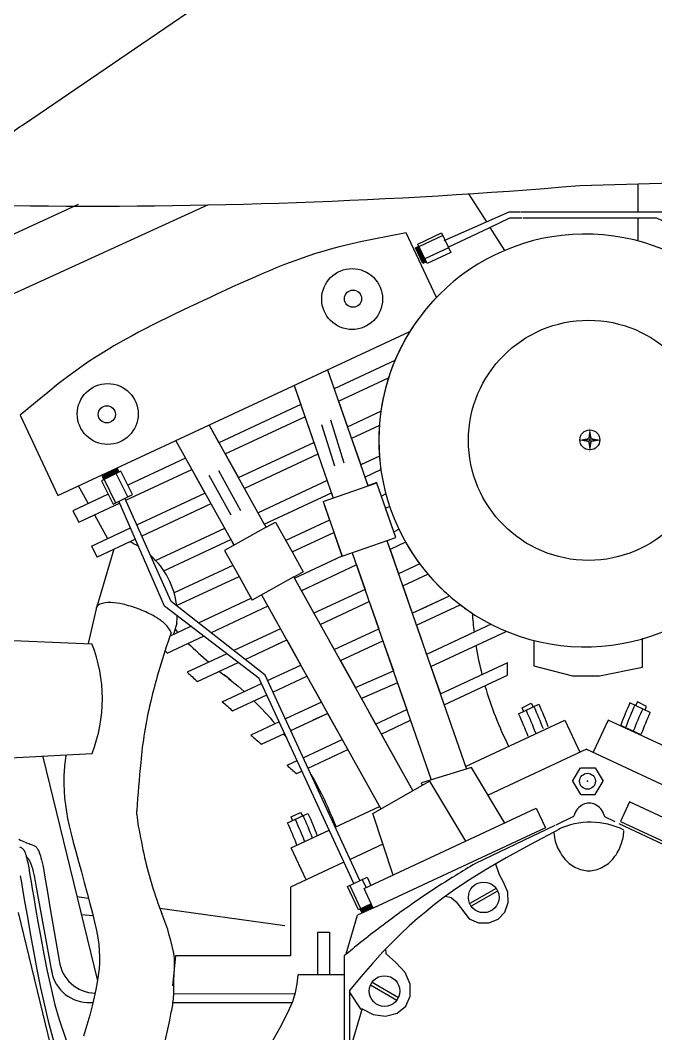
# Model space of a CAD drawing. Header units: millimetres. Extents: x -3204.52 to -3202.33, y 1775.89 to 1776.94.
# Drawn here: x -3203.6224 to -3203.3672, y 1776.1573 to 1776.5644 of the extents above; entities that cross this region are included whole.
import ezdxf

# ---------------------------------------------------------------- set-up
doc = ezdxf.new("R2010")
doc.units = ezdxf.units.MM
doc.header["$LTSCALE"] = 10
doc.layers.add('Veículos', color=2, linetype='Continuous')

msp = doc.modelspace()

# ---------------------------------------------------------------- linework, layer by layer
at = {"layer": 'Veículos'}
for p, q in [((-3203.374435096719, 1776.498671406047), (-3203.374435096719, 1776.487437735115)), ((-3203.442347192909, 1776.494671955331), (-3203.435222798872, 1776.48337559709)), ((-3204.10831382184, 1776.257870505901), (-3203.598950970883, 1776.490474834947)), ((-3203.546979028057, 1776.490219898119), (-3204.101040179965, 1776.237194220631)), ((-3203.435222798872, 1776.48337559709), (-3203.426020691944, 1776.487437735115)), ((-3203.426020691944, 1776.487437735115), (-3203.421822206485, 1776.487437735115)), ((-3203.421522320592, 1776.487437735115), (-3203.374514468681, 1776.487437735115)), ((-3203.374435096719, 1776.485062774144), (-3203.374435096719, 1776.475770680042)), ((-3203.452180697216, 1776.475889776263), (-3203.435222798872, 1776.48337559709)), ((-3203.433857017433, 1776.481210029556), (-3203.427968926563, 1776.471873939569)), ((-3203.480426392432, 1776.476499648304), (-3203.485759045433, 1776.475389329314)), ((-3203.474222601879, 1776.477700501538), (-3203.480426392432, 1776.476499648304)), ((-3203.467357693166, 1776.478946426579), (-3203.474222601879, 1776.477700501538)), ((-3203.455276382492, 1776.453037972231), (-3203.467357693166, 1776.478946426579)), ((-3203.462684064348, 1776.474504990203), (-3203.453264246398, 1776.478968274283)), ((-3203.462197727888, 1776.473478570904), (-3203.452777909938, 1776.477941854984)), ((-3203.453264246398, 1776.478968274283), (-3203.449544351021, 1776.471117387667)), ((-3203.49779210915, 1776.472446004054), (-3203.500902141975, 1776.471542248287)), ((-3203.494315710787, 1776.473378064564), (-3203.49779210915, 1776.472446004054)), ((-3203.490346753882, 1776.474353987192), (-3203.494315710787, 1776.473378064564)), ((-3203.485759045433, 1776.475389329314), (-3203.490346753882, 1776.474353987192)), ((-3203.463666603247, 1776.472971330476), (-3203.462270760283, 1776.473632706706)), ((-3203.460704431989, 1776.466719630272), (-3203.463666603247, 1776.472971330476)), ((-3203.460707790065, 1776.466712927773), (-3203.463378459316, 1776.473113869929)), ((-3203.46041198408, 1776.466853086124), (-3203.46308265333, 1776.47325402828)), ((-3203.460042226597, 1776.467028284062), (-3203.462712895847, 1776.473429226218)), ((-3203.458964168971, 1776.466654103588), (-3203.462684064348, 1776.474504990203)), ((-3203.45974642061, 1776.467168442413), (-3203.462417089861, 1776.473569384569)), ((-3203.450439843161, 1776.473007335244), (-3203.45985966111, 1776.468544051164)), ((-3203.509168098351, 1776.468853203766), (-3203.511770886652, 1776.467926017411)), ((-3203.506511898163, 1776.469758417486), (-3203.509168098351, 1776.468853203766)), ((-3203.503772002266, 1776.470651239886), (-3203.506511898163, 1776.469758417486)), ((-3203.500902141975, 1776.471542248287), (-3203.503772002266, 1776.470651239886)), ((-3203.449544351021, 1776.471117387667), (-3203.458964168971, 1776.466654103588)), ((-3203.519561618438, 1776.464916809414), (-3203.522253597399, 1776.463805919395)), ((-3203.516937362875, 1776.465967401548), (-3203.519561618438, 1776.464916809414)), ((-3203.514350546886, 1776.466967277109), (-3203.516937362875, 1776.465967401548)), ((-3203.511770886652, 1776.467926017411), (-3203.514350546886, 1776.466967277109)), ((-3203.459308589024, 1776.467381006502), (-3203.460704431989, 1776.466719630272)), ((-3203.530953054919, 1776.46004980392), (-3203.534015328044, 1776.458683027405)), ((-3203.527951153549, 1776.461369189828), (-3203.530953054919, 1776.46004980392)), ((-3203.525043583577, 1776.462625150178), (-3203.527951153549, 1776.461369189828)), ((-3203.522253597399, 1776.463805919395), (-3203.525043583577, 1776.462625150178)), ((-3203.540185150994, 1776.455871442366), (-3203.543224781536, 1776.454458703746)), ((-3203.537104013283, 1776.457284895237), (-3203.540185150994, 1776.455871442366)), ((-3203.534015328044, 1776.458683027405), (-3203.537104013283, 1776.457284895237)), ((-3203.548769597864, 1776.451830404989), (-3203.551362965743, 1776.450630060078)), ((-3203.546188945266, 1776.453062714329), (-3203.548767703323, 1776.451831295739)), ((-3203.543224781536, 1776.454458703746), (-3203.546188945266, 1776.453062714329)), ((-3203.557355933539, 1776.447798305172), (-3203.560409966293, 1776.446327202679)), ((-3203.554328929289, 1776.449237898695), (-3203.557355933539, 1776.447798305172)), ((-3203.551362965743, 1776.450630060078), (-3203.554328929289, 1776.449237898695)), ((-3203.563457015356, 1776.444840514387), (-3203.566463068529, 1776.443354163467)), ((-3203.560409966293, 1776.446327202679), (-3203.563457015356, 1776.444840514387)), ((-3203.572216138415, 1776.440446166428), (-3203.574905248993, 1776.439050844561)), ((-3203.569394113614, 1776.441884073091), (-3203.572216138415, 1776.440446166428)), ((-3203.566463068529, 1776.443354163467), (-3203.569394113614, 1776.441884073091)), ((-3203.607319244961, 1776.373451566944), (-3203.465881779493, 1776.439404940242)), ((-3203.579961162151, 1776.43633568402), (-3203.582381359452, 1776.434981426617)), ((-3203.577478024451, 1776.437686420214), (-3203.579961162151, 1776.43633568402)), ((-3203.574905248993, 1776.439050844561), (-3203.577478024451, 1776.437686420214)), ((-3203.587139722311, 1776.432193510715), (-3203.589531282591, 1776.430725433487)), ((-3203.584765313718, 1776.433606438637), (-3203.587139722311, 1776.432193510715)), ((-3203.582381359452, 1776.434981426617), (-3203.584765313718, 1776.433606438637)), ((-3203.594483611833, 1776.427543319112), (-3203.597163560542, 1776.425724815999)), ((-3203.591966691921, 1776.429184997588), (-3203.594483611833, 1776.427543319112)), ((-3203.589531282591, 1776.430725433487), (-3203.591966691921, 1776.429184997588)), ((-3203.471944459656, 1776.427674509673), (-3203.496310470156, 1776.416312452379)), ((-3203.600099020436, 1776.423642231646), (-3203.603382473901, 1776.421208309455)), ((-3203.597163560542, 1776.425724815999), (-3203.600099020436, 1776.423642231646)), ((-3203.603382473901, 1776.421208309455), (-3203.607106403322, 1776.418335792824)), ((-3203.607106403322, 1776.418335792824), (-3203.611363291087, 1776.414937425152)), ((-3203.611363291087, 1776.414937425152), (-3203.616245619583, 1776.410925949839)), ((-3203.616245619583, 1776.410925949839), (-3203.622385108793, 1776.405760416196)), ((-3203.491025750458, 1776.401130097314), (-3203.477555120945, 1776.407411555017)), ((-3203.622385108793, 1776.405760416196), (-3203.607319244961, 1776.373451566944)), ((-3203.540103714833, 1776.39022662758), (-3203.508072388113, 1776.40516308053)), ((-3203.492358816395, 1776.386529818913), (-3203.497626847447, 1776.403771576506)), ((-3203.546545058214, 1776.401791035642), (-3203.542608391823, 1776.394723376948)), ((-3203.501458142759, 1776.402047400747), (-3203.496190111706, 1776.385380368407)), ((-3203.502845872041, 1776.390147937381), (-3203.532387084169, 1776.376372643934)), ((-3203.478159124449, 1776.389277436988), (-3203.485679397099, 1776.385770676259)), ((-3203.581953882585, 1776.383261287268), (-3203.589744854557, 1776.379417487324)), ((-3203.583358643841, 1776.384290585541), (-3203.589562633715, 1776.381229748457)), ((-3203.583357113918, 1776.384297924445), (-3203.589425291239, 1776.380939091503)), ((-3203.583212287086, 1776.384004375925), (-3203.589280464407, 1776.380645542983)), ((-3203.583031253547, 1776.383637440274), (-3203.589099430867, 1776.380278607332)), ((-3203.582886426715, 1776.383343891754), (-3203.588954604036, 1776.379985058813)), ((-3203.582675238084, 1776.382905395059), (-3203.583358643841, 1776.384290585541)), ((-3203.57734193269, 1776.373913357383), (-3203.581953882585, 1776.383261287268)), ((-3203.542836174715, 1776.38351700225), (-3203.533932985163, 1776.367532740746)), ((-3203.589744854557, 1776.379417487324), (-3203.585132904661, 1776.370069557439)), ((-3203.589562633715, 1776.381229748457), (-3203.588879227958, 1776.379844557975)), ((-3203.588726268456, 1776.379920022979), (-3203.58411431856, 1776.370572093094)), ((-3203.579217456986, 1776.37298803764), (-3203.583829406882, 1776.382335967525)), ((-3203.54668367438, 1776.381702362181), (-3203.537794893907, 1776.365743969887)), ((-3203.482793238206, 1776.377479093808), (-3203.479279756722, 1776.378719212893)), ((-3203.471609738349, 1776.356647639789), (-3203.479309868515, 1776.378805863879)), ((-3203.524407587012, 1776.362046725286), (-3203.497441315058, 1776.37462130441)), ((-3203.500796710839, 1776.371051711222), (-3203.479570436953, 1776.378447069493)), ((-3203.585132904661, 1776.370069557439), (-3203.57734193269, 1776.373913357383)), ((-3203.564493770921, 1776.329047281856), (-3203.582798261445, 1776.371221390804)), ((-3203.561850387974, 1776.330950542975), (-3203.580364287222, 1776.372422230701)), ((-3203.545811001197, 1776.370112968622), (-3203.573557403887, 1776.357174608561)), ((-3203.472414092412, 1776.358962283462), (-3203.475692039405, 1776.368395044007)), ((-3203.54033618103, 1776.360283799342), (-3203.567973676618, 1776.347396223497)), ((-3203.523684235486, 1776.360748062612), (-3203.54038420714, 1776.351446224481)), ((-3203.496495312491, 1776.358694318452), (-3203.493214481915, 1776.349268892399)), ((-3203.493168390995, 1776.349136478809), (-3203.471609738349, 1776.356647639789)), ((-3203.475116842138, 1776.355425744267), (-3203.443175947259, 1776.263663449405)), ((-3203.584783374683, 1776.351939852409), (-3203.591828563439, 1776.328453586595)), ((-3203.54038420714, 1776.351446224481), (-3203.534539960074, 1776.340953807932)), ((-3203.536590754021, 1776.353559480555), (-3203.536590620896, 1776.353559241551)), ((-3203.513224633428, 1776.350893307983), (-3203.508733656309, 1776.342830472496)), ((-3203.489037497181, 1776.350478160744), (-3203.457317188792, 1776.259349583961)), ((-3203.493214481915, 1776.349268892399), (-3203.493163816897, 1776.34928652803)), ((-3203.461964679082, 1776.346056688793), (-3203.47047438996, 1776.342088545442)), ((-3203.537044637064, 1776.345450557301), (-3203.560634997532, 1776.334450191556)), ((-3203.508733656309, 1776.342830472496), (-3203.512527242554, 1776.340717455425)), ((-3203.487343249816, 1776.345610794727), (-3203.509498412564, 1776.33527967267)), ((-3203.512527242554, 1776.340717455425), (-3203.464756087415, 1776.254951940537)), ((-3203.524075554558, 1776.301416911877), (-3203.561850387974, 1776.330950542975)), ((-3203.501958325839, 1776.321742645602), (-3203.482236307917, 1776.330939173593)), ((-3203.464966424724, 1776.326264833177), (-3203.450079559299, 1776.33320669253)), ((-3203.463289715674, 1776.321447852601), (-3203.445714424738, 1776.329643345359)), ((-3203.460837117801, 1776.328190360618), (-3203.450079559299, 1776.33320669253)), ((-3203.526479042631, 1776.300059629912), (-3203.564493770921, 1776.329047281856)), ((-3203.522922329591, 1776.329019997358), (-3203.545760062891, 1776.318370587426)), ((-3203.559522997058, 1776.322238897254), (-3203.560881798593, 1776.317709114571)), ((-3203.433220260066, 1776.321784574798), (-3203.459191442459, 1776.309674013557)), ((-3203.496330829726, 1776.311639370931), (-3203.47842477408, 1776.319989101806)), ((-3203.45749501106, 1776.304800373079), (-3203.427289843902, 1776.318885273841)), ((-3203.427289843902, 1776.318885273841), (-3203.427305122895, 1776.319050265908)), ((-3203.673238220752, 1776.317426152508), (-3203.593614784121, 1776.313938159594)), ((-3203.532097323847, 1776.307688600022), (-3203.515382242867, 1776.315482970289)), ((-3203.493855271575, 1776.307194899809), (-3203.476748065031, 1776.31517212123)), ((-3203.416158200673, 1776.315069012014), (-3203.416158200673, 1776.305168615681)), ((-3203.372506056399, 1776.304586239426), (-3203.372506056399, 1776.316233764524)), ((-3203.551180395024, 1776.29879001779), (-3203.534819246001, 1776.306419346877)), ((-3203.523044236524, 1776.299182704766), (-3203.509754746754, 1776.305379695619)), ((-3203.453683477223, 1776.293850301292), (-3203.426643083081, 1776.30645944416)), ((-3203.426750437793, 1776.301349792492), (-3203.426750437793, 1776.306409383836)), ((-3203.486006229663, 1776.21894501325), (-3203.524075554558, 1776.301416911877)), ((-3203.416158200673, 1776.305168615681), (-3203.400637438265, 1776.301091981897)), ((-3203.389724402196, 1776.301091981897), (-3203.372506056399, 1776.304586239426)), ((-3203.541264700852, 1776.290686362714), (-3203.525537563884, 1776.298020047124)), ((-3203.48846620082, 1776.217710094033), (-3203.526479042631, 1776.300059629912)), ((-3203.470883819485, 1776.298324859094), (-3203.485354996586, 1776.291934007354)), ((-3203.400637438265, 1776.301091981897), (-3203.389724402196, 1776.301091981897)), ((-3203.420825176938, 1776.288242604231), (-3203.417199771025, 1776.290048244973)), ((-3203.417199771025, 1776.290048244973), (-3203.416365096259, 1776.288618407443)), ((-3203.498927025354, 1776.285940243124), (-3203.504855451203, 1776.283322094621)), ((-3203.479672249238, 1776.281731537875), (-3203.467141826579, 1776.287574569921)), ((-3203.420317972877, 1776.286845627542), (-3203.420825176938, 1776.288242604231)), ((-3203.443547567198, 1776.264731068161), (-3203.403719436542, 1776.283303230496)), ((-3203.403719436542, 1776.283303230496), (-3203.39768598946, 1776.270364461474)), ((-3203.386307978442, 1776.283303215937), (-3203.392341425524, 1776.270364446915)), ((-3203.34868551897, 1776.265759574967), (-3203.386307978442, 1776.283303215937)), ((-3203.373100554196, 1776.277396012266), (-3203.381248966469, 1776.281189420822)), ((-3203.508733336672, 1776.26818013025), (-3203.493096166266, 1776.275471862562)), ((-3203.673238220752, 1776.265546686855), (-3203.593529596223, 1776.269957973624)), ((-3203.613306530229, 1776.268595207705), (-3203.591375871149, 1776.178646658642)), ((-3203.604113546798, 1776.269188620699), (-3203.604603749771, 1776.264843284647)), ((-3203.395013714322, 1776.271610563835), (-3203.434534076841, 1776.25318191614)), ((-3203.395013700662, 1776.271610549277), (-3203.358887976264, 1776.254764847334)), ((-3203.604603749771, 1776.264843284647), (-3203.604835105798, 1776.260908553815)), ((-3203.515241098814, 1776.265145510926), (-3203.511226664032, 1776.267017472608)), ((-3203.604835105798, 1776.260908553815), (-3203.604850391359, 1776.257673289238)), ((-3203.441130826036, 1776.264287325163), (-3203.461324492751, 1776.258127133299)), ((-3203.427858833244, 1776.241944364388), (-3203.441130826036, 1776.264287325163)), ((-3203.400646046028, 1776.258749163175), (-3203.397464362898, 1776.264078872604)), ((-3203.397312854177, 1776.264078872604), (-3203.391505019891, 1776.264078872604)), ((-3203.391505019891, 1776.264078872604), (-3203.388323336761, 1776.258749163175)), ((-3203.604850391359, 1776.257673289238), (-3203.604756087222, 1776.254729002622)), ((-3203.480799586942, 1776.245789478163), (-3203.458110701939, 1776.258747128382)), ((-3203.461349967178, 1776.258098966845), (-3203.460982066558, 1776.257148691015)), ((-3203.458110701939, 1776.258747128382), (-3203.443528963716, 1776.234637262545)), ((-3203.400646046028, 1776.258749163175), (-3203.397464362898, 1776.253419453746)), ((-3203.391505019891, 1776.253419453746), (-3203.388323336761, 1776.258749163175)), ((-3203.604756087222, 1776.254729002622), (-3203.604568515258, 1776.251935800716)), ((-3203.397312854177, 1776.253419453746), (-3203.391505019891, 1776.253419453746)), ((-3203.604568515258, 1776.251935800716), (-3203.604281457611, 1776.249220939031)), ((-3203.604281457611, 1776.249220939031), (-3203.603888696427, 1776.246511673076)), ((-3203.495877299431, 1776.240329313272), (-3203.478131116314, 1776.248604494362)), ((-3203.377693423954, 1776.250432757452), (-3203.381336194157, 1776.242620811544)), ((-3203.308522248368, 1776.218177708553), (-3203.377693423954, 1776.250432757452)), ((-3203.603888696427, 1776.246511673076), (-3203.603384013849, 1776.243735258361)), ((-3203.484318788093, 1776.215616655063), (-3203.415147612508, 1776.247871703962)), ((-3203.472605572218, 1776.221078617328), (-3203.480799586942, 1776.245789478163)), ((-3203.415147612508, 1776.247871703962), (-3203.411504842305, 1776.240059758054)), ((-3203.603384013849, 1776.243735258361), (-3203.602761192023, 1776.240818950395)), ((-3203.602761192023, 1776.240818950395), (-3203.602014013094, 1776.237690004688)), ((-3203.303940027053, 1776.204812331174), (-3203.381841303832, 1776.241688718061)), ((-3203.381336194157, 1776.242620811544), (-3203.31216501857, 1776.210365762645)), ((-3203.602014013094, 1776.237690004688), (-3203.601136259206, 1776.234275676749)), ((-3203.513598570864, 1776.23206574869), (-3203.49837062679, 1776.23916665563)), ((-3203.411504842305, 1776.240059758054), (-3203.480676017891, 1776.207804709155)), ((-3203.405851506879, 1776.239472179998), (-3203.417474771453, 1776.233309006014)), ((-3203.622976538988, 1776.23542786158), (-3203.622301604101, 1776.235123607919)), ((-3203.622701193373, 1776.232456430317), (-3203.62234089607, 1776.232288876649)), ((-3203.62234089607, 1776.232288876649), (-3203.622014817814, 1776.232111631357)), ((-3203.622301604101, 1776.235123607919), (-3203.621656613352, 1776.234832240295)), ((-3203.622014817814, 1776.232111631357), (-3203.621720610479, 1776.231918080039)), ((-3203.621656613352, 1776.234832240295), (-3203.621041119813, 1776.234558054055)), ((-3203.621041119813, 1776.234558054055), (-3203.620454676555, 1776.234305344544)), ((-3203.620454676555, 1776.234305344544), (-3203.619897134603, 1776.234077154298)), ((-3203.619897134603, 1776.234077154298), (-3203.619369536788, 1776.233871514617)), ((-3203.619369536788, 1776.233871514617), (-3203.618873223893, 1776.233685203993)), ((-3203.618873223893, 1776.233685203993), (-3203.618409536699, 1776.233515000916)), ((-3203.618409536699, 1776.233515000916), (-3203.617979815988, 1776.233357683876)), ((-3203.617979815988, 1776.233357683876), (-3203.617585402544, 1776.233210031364)), ((-3203.617585402544, 1776.233210031364), (-3203.617227637147, 1776.233068821871)), ((-3203.617227637147, 1776.233068821871), (-3203.616907860581, 1776.232930833887)), ((-3203.616907860581, 1776.232930833887), (-3203.616626072845, 1776.232791951039)), ((-3203.616626072845, 1776.232791951039), (-3203.616376910811, 1776.2326444775)), ((-3203.616376910811, 1776.2326444775), (-3203.616153670566, 1776.232479822577)), ((-3203.616153670566, 1776.232479822577), (-3203.615949648201, 1776.23228939558)), ((-3203.615949648201, 1776.23228939558), (-3203.615758139803, 1776.232064605817)), ((-3203.615758139803, 1776.232064605817), (-3203.615572441462, 1776.231796862595)), ((-3203.601136259206, 1776.234275676749), (-3203.600129225747, 1776.230530889865)), ((-3203.507565123782, 1776.219126979668), (-3203.513598570864, 1776.23206574869)), ((-3203.476726810466, 1776.233507121332), (-3203.489893936547, 1776.227367189605)), ((-3203.417474771453, 1776.233309006014), (-3203.427205792064, 1776.227932244523)), ((-3203.621720610479, 1776.231918080039), (-3203.621454383465, 1776.231700499992)), ((-3203.621454383465, 1776.231700499992), (-3203.621212246174, 1776.231451168514)), ((-3203.621212246174, 1776.231451168514), (-3203.620990308006, 1776.231162362904)), ((-3203.620990308006, 1776.231162362904), (-3203.620784678365, 1776.230826360461)), ((-3203.620784678365, 1776.230826360461), (-3203.620591466649, 1776.230435438482)), ((-3203.620591466649, 1776.230435438482), (-3203.620406782261, 1776.229981874267)), ((-3203.620406782261, 1776.229981874267), (-3203.620227424153, 1776.229460861447)), ((-3203.620227424153, 1776.229460861447), (-3203.620052949477, 1776.228879258994)), ((-3203.620052949477, 1776.228879258994), (-3203.619883604937, 1776.22824684221)), ((-3203.619883604937, 1776.22824684221), (-3203.619719637237, 1776.227573386401)), ((-3203.615572441462, 1776.231796862595), (-3203.615385849265, 1776.231477575224)), ((-3203.615385849265, 1776.231477575224), (-3203.615191659303, 1776.231098153011)), ((-3203.615191659303, 1776.231098153011), (-3203.614984694666, 1776.230650363211)), ((-3203.614984694666, 1776.230650363211), (-3203.614765886452, 1776.23012740486)), ((-3203.614765886452, 1776.23012740486), (-3203.614537692762, 1776.229522834938)), ((-3203.614537692762, 1776.229522834938), (-3203.614302571697, 1776.228830210427)), ((-3203.614302571697, 1776.228830210427), (-3203.614062981358, 1776.228043088309)), ((-3203.614062981358, 1776.228043088309), (-3203.613821379846, 1776.227155025564)), ((-3203.600129225747, 1776.230530889865), (-3203.599024261068, 1776.226521238427)), ((-3203.427205792064, 1776.227932244523), (-3203.435289532205, 1776.223238004555)), ((-3203.619719637237, 1776.227573386401), (-3203.61956129308, 1776.226868666871)), ((-3203.61956129308, 1776.226868666871), (-3203.619408819169, 1776.226142458924)), ((-3203.619408819169, 1776.226142458924), (-3203.619262462208, 1776.225404537865)), ((-3203.619262462208, 1776.225404537865), (-3203.6191224689, 1776.224664678998)), ((-3203.6191224689, 1776.224664678998), (-3203.618985078919, 1776.223908850342)), ((-3203.618985078919, 1776.223908850342), (-3203.618830503811, 1776.223027790771)), ((-3203.613821379846, 1776.227155025564), (-3203.613580225261, 1776.226159579174)), ((-3203.613580225261, 1776.226159579174), (-3203.613341975704, 1776.225050306121)), ((-3203.613341975704, 1776.225050306121), (-3203.613093471996, 1776.223740242559)), ((-3203.599024261068, 1776.226521238427), (-3203.597860226766, 1776.2223399846)), ((-3203.492387263906, 1776.226204531963), (-3203.513906695935, 1776.216169856008)), ((-3203.430004193861, 1776.22119811046), (-3203.431386468107, 1776.225510125064)), ((-3203.431386468107, 1776.225510125064), (-3203.431248240682, 1776.225510125064)), ((-3203.622387890381, 1776.22080374729), (-3203.621915146947, 1776.21804805694)), ((-3203.618830503811, 1776.223027790771), (-3203.618634948094, 1776.221888431876)), ((-3203.618634948094, 1776.221888431876), (-3203.618374616285, 1776.220357705245)), ((-3203.618374616285, 1776.220357705245), (-3203.618025712901, 1776.218302542469)), ((-3203.613093471996, 1776.223740242559), (-3203.612759085837, 1776.221820341341)), ((-3203.612759085837, 1776.221820341341), (-3203.612247571645, 1776.218801034493)), ((-3203.597860226766, 1776.2223399846), (-3203.596675984434, 1776.218080390554)), ((-3203.491017522777, 1776.21653989284), (-3203.483141782734, 1776.220206875392)), ((-3203.483141782734, 1776.220206875392), (-3203.481595763706, 1776.216886422188)), ((-3203.435289532205, 1776.223238004555), (-3203.441970955367, 1776.219122395143)), ((-3203.428345464767, 1776.21821286958), (-3203.430004193861, 1776.22119811046)), ((-3203.621915146947, 1776.21804805694), (-3203.621295154085, 1776.214425747128)), ((-3203.618025712901, 1776.218302542469), (-3203.617564442458, 1776.215589875135)), ((-3203.612247571645, 1776.218801034493), (-3203.611467683841, 1776.214192754042)), ((-3203.596675984434, 1776.218080390554), (-3203.595510395668, 1776.213835718454)), ((-3203.513906695935, 1776.216169856008), (-3203.513906695935, 1776.188570304271)), ((-3203.486617725689, 1776.207090254722), (-3203.491017522777, 1776.21653989284)), ((-3203.485588057071, 1776.207569673397), (-3203.489987854159, 1776.217019311515)), ((-3203.485037713288, 1776.219324120981), (-3203.483491184505, 1776.216002572954)), ((-3203.441970955367, 1776.219122395143), (-3203.447495025039, 1776.21548152532)), ((-3203.431295306849, 1776.215711630987), (-3203.441891224975, 1776.209594074804)), ((-3203.426586221651, 1776.214264009641), (-3203.428345464767, 1776.21821286958)), ((-3203.621295154085, 1776.214425747128), (-3203.620500986123, 1776.209800964602)), ((-3203.617564442458, 1776.215589875135), (-3203.616967009474, 1776.212086634835)), ((-3203.616967009474, 1776.212086634835), (-3203.616209618466, 1776.207659753156)), ((-3203.611467683841, 1776.214192754042), (-3203.610328176843, 1776.207505932013)), ((-3203.599608656155, 1776.212413407895), (-3203.594955829994, 1776.211765500163)), ((-3203.595510395668, 1776.213835718454), (-3203.594402322062, 1776.209699230468)), ((-3203.480676017891, 1776.207804709155), (-3203.484318788093, 1776.215616655063)), ((-3203.452106704714, 1776.212211504117), (-3203.456050957881, 1776.209208440566)), ((-3203.447495025039, 1776.21548152532), (-3203.452106704714, 1776.212211504117)), ((-3203.451635892689, 1776.212545344586), (-3203.449413441609, 1776.211993505232)), ((-3203.449413441609, 1776.211993505232), (-3203.44728262193, 1776.210252227233)), ((-3203.430680745643, 1776.214647276474), (-3203.441276747532, 1776.208529671931)), ((-3203.426400309071, 1776.210099755786), (-3203.426586221651, 1776.214264009641)), ((-3203.620500986123, 1776.209800964602), (-3203.619515544066, 1776.204109161361)), ((-3203.616209618466, 1776.207659753156), (-3203.61527526447, 1776.202244394903)), ((-3203.594402322062, 1776.209699230468), (-3203.59339062521, 1776.205764188763)), ((-3203.566335772041, 1776.2077801467), (-3203.51616144543, 1776.200793353498)), ((-3203.478435598176, 1776.208819549975), (-3203.486996741663, 1776.205026003031)), ((-3203.481478903132, 1776.209482915291), (-3203.486617725689, 1776.207090254722)), ((-3203.481317532269, 1776.209136854358), (-3203.485680344766, 1776.207350927475)), ((-3203.481179192439, 1776.208840183633), (-3203.485542180067, 1776.20705418506)), ((-3203.48100626765, 1776.208469345228), (-3203.485369474192, 1776.206683257042)), ((-3203.480867927819, 1776.208172674504), (-3203.485231309493, 1776.206386514627)), ((-3203.480826125907, 1776.208083030014), (-3203.485090712187, 1776.206097418072)), ((-3203.456050957881, 1776.209208440566), (-3203.459572748034, 1776.206368443701)), ((-3203.44728262193, 1776.210252227233), (-3203.442148381139, 1776.203550772211)), ((-3203.427805491608, 1776.20621919441), (-3203.426400309071, 1776.210099755786)), ((-3203.623261450646, 1776.206043917937), (-3203.605313012047, 1776.132428437255)), ((-3203.619515544066, 1776.204109161361), (-3203.618361035636, 1776.197571010394)), ((-3203.610328176843, 1776.207505932013), (-3203.608737805072, 1776.198251000433)), ((-3203.597869481959, 1776.205280188827), (-3203.593169959148, 1776.20484766162)), ((-3203.59339062521, 1776.205764188763), (-3203.592514166709, 1776.202123855507)), ((-3203.491453642011, 1776.189425610581), (-3203.486996741663, 1776.205026003031)), ((-3203.485090891559, 1776.205772541602), (-3203.485860574336, 1776.207442788044)), ((-3203.462895522703, 1776.203581513992), (-3203.466156665593, 1776.200713217673)), ((-3203.459572748034, 1776.206368443701), (-3203.462895522703, 1776.203581513992)), ((-3203.442148381139, 1776.203550772211), (-3203.438324778079, 1776.201890762182)), ((-3203.430533875989, 1776.203338917535), (-3203.427805491608, 1776.20621919441)), ((-3203.61527526447, 1776.202244394903), (-3203.614174104603, 1776.196048657735)), ((-3203.592514166709, 1776.202123855507), (-3203.591804035834, 1776.198844135963)), ((-3203.466156665593, 1776.200713217673), (-3203.46947204445, 1776.197623012414)), ((-3203.438324778079, 1776.201890762182), (-3203.434198273007, 1776.201818302296)), ((-3203.434198273007, 1776.201818302296), (-3203.430533875989, 1776.203338917535)), ((-3203.618361035636, 1776.197571010394), (-3203.617069495232, 1776.190478489938)), ((-3203.614174104603, 1776.196048657735), (-3203.612923086499, 1776.189348872524)), ((-3203.608737805072, 1776.198251000433), (-3203.606605322946, 1776.185938391328)), ((-3203.591804035834, 1776.198844135963), (-3203.591260232584, 1776.195881507787)), ((-3203.591260232584, 1776.195881507787), (-3203.590874984641, 1776.193165091732)), ((-3203.502949034094, 1776.18094088066), (-3203.502949034094, 1776.198111297863)), ((-3203.502949034094, 1776.198111297863), (-3203.498249519942, 1776.198111297863)), ((-3203.498249519942, 1776.198111297863), (-3203.498249519942, 1776.18094088066)), ((-3203.46947204445, 1776.197623012414), (-3203.472957527017, 1776.194170355888)), ((-3203.590874984641, 1776.193165091732), (-3203.590640519686, 1776.190624008552)), ((-3203.472957527017, 1776.194170355888), (-3203.476728981041, 1776.190214705768)), ((-3203.475385954488, 1776.189412248499), (-3203.475605765016, 1776.191522124761)), ((-3203.617069495232, 1776.190478489938), (-3203.61567295725, 1776.183123578232)), ((-3203.612923086499, 1776.189348872524), (-3203.611539157796, 1776.182421370144)), ((-3203.590640519686, 1776.190624008552), (-3203.5905490654, 1776.188187378999)), ((-3203.5905490654, 1776.188187378999), (-3203.590592849463, 1776.185784323826)), ((-3203.560040768702, 1776.188570304271), (-3203.561241827745, 1776.176587844428)), ((-3203.513906695935, 1776.188570304271), (-3203.560040768702, 1776.188570304271)), ((-3203.476728981041, 1776.190214705768), (-3203.480902274267, 1776.185615519724)), ((-3203.47151127552, 1776.185921141382), (-3203.475385954488, 1776.189412248499)), ((-3203.61567295725, 1776.183123578232), (-3203.614203456093, 1776.175798253513)), ((-3203.606605322946, 1776.185938391328), (-3203.606490231528, 1776.185278434704)), ((-3203.590764099557, 1776.183343963786), (-3203.591055043364, 1776.180795419633)), ((-3203.590592849463, 1776.185784323826), (-3203.590764099557, 1776.183343963786)), ((-3203.480902274267, 1776.185615519724), (-3203.48559327444, 1776.180232255429)), ((-3203.467801211514, 1776.181927299455), (-3203.47151127552, 1776.185921141382)), ((-3203.611539157796, 1776.182421370144), (-3203.610039266128, 1776.175542481467)), ((-3203.591055043364, 1776.180795419633), (-3203.591461276568, 1776.178074651344)), ((-3203.492288046848, 1776.18094088066), (-3203.510757468512, 1776.18094088066)), ((-3203.48559327444, 1776.180232255429), (-3203.490223022614, 1776.174747513603)), ((-3203.465847813986, 1776.17731298954), (-3203.467801211514, 1776.181927299455)), ((-3203.614203456093, 1776.175798253513), (-3203.612693026157, 1776.16879449402)), ((-3203.610039266128, 1776.175542481467), (-3203.608440359132, 1776.168988537367)), ((-3203.591991866876, 1776.1751449758), (-3203.592659249996, 1776.171976549109)), ((-3203.591461276568, 1776.178074651344), (-3203.591991866876, 1776.1751449758)), ((-3203.481707780864, 1776.177003286358), (-3203.471111778975, 1776.170885681815)), ((-3203.481093219658, 1776.17806764087), (-3203.470497301532, 1776.171950084688)), ((-3203.465790318896, 1776.17242246095), (-3203.465847813986, 1776.17731298954)), ((-3203.592659249996, 1776.171976549109), (-3203.593475861642, 1776.168539527377)), ((-3203.560746422402, 1776.173543609819), (-3203.512000435598, 1776.173341711541)), ((-3203.490223022614, 1776.174747513603), (-3203.490223022614, 1776.060226275012)), ((-3203.485452289594, 1776.167058550716), (-3203.490155405408, 1776.174113224437)), ((-3203.467612214746, 1776.168402502851), (-3203.465790318896, 1776.17242246095)), ((-3203.612693026157, 1776.16879449402), (-3203.611173701843, 1776.162404277991)), ((-3203.608440359132, 1776.168988537367), (-3203.606759384443, 1776.163035868716)), ((-3203.59557636358, 1776.169934867722), (-3203.593144338811, 1776.169934867722)), ((-3203.593475861642, 1776.168539527377), (-3203.594454137521, 1776.16480406671)), ((-3203.490223022614, 1776.149983650611), (-3203.484959936256, 1776.167672601964)), ((-3203.485065509761, 1776.167317775068), (-3203.480732092492, 1776.165112419132)), ((-3203.471029589513, 1776.165609490624), (-3203.467612214746, 1776.168402502851)), ((-3203.606759384443, 1776.163035868716), (-3203.600614797338, 1776.145176492745)), ((-3203.594454137521, 1776.16480406671), (-3203.595606513345, 1776.160740323214)), ((-3203.480732092492, 1776.165112419132), (-3203.475770915764, 1776.16440932357)), ((-3203.475770915764, 1776.16440932357), (-3203.471029589513, 1776.165609490624)), ((-3203.611173701843, 1776.162404277991), (-3203.603918396669, 1776.135807867853)), ((-3203.595606513345, 1776.160740323214), (-3203.596945424824, 1776.156318452997))]:
    msp.add_line(p, q, dxfattribs=at)
for points in [[(-3203.625348668908, 1776.489950688984, 0.02432983904828542), (-3203.397683767256, 1776.498003009142), (-3203.210832448097, 1776.503374965498, 0.9104038610935062), (-3203.376496026646, 1776.678050290494), (-3203.514312424235, 1776.595363753313), (-3203.620636274045, 1776.522610153235, 0.5234497754865166)], [(-3203.312824587465, 1776.389723351011, 61.02804210590618), (-3203.313387070823, 1776.384320941877, 0.01638590991112929)]]:
    msp.add_lwpolyline(points, format="xyb", close=True, dxfattribs=at)
for points in [[(-3203.450573512008, 1776.47328944505), (-3203.433857017433, 1776.481210029556), (-3203.425725750863, 1776.485062774144), (-3203.420972529788, 1776.485062774144)], [(-3203.42057268193, 1776.485062774144), (-3203.37447321328, 1776.485062774144)], [(-3203.374435096719, 1776.487437735115), (-3203.364793243637, 1776.487437735115), (-3203.359201367583, 1776.484788200751)], [(-3203.374435096719, 1776.485062774144), (-3203.366876075614, 1776.485062774144), (-3203.360098675317, 1776.481851516452)], [(-3203.498976795791, 1776.423972480695), (-3203.496310470156, 1776.416312452379)], [(-3203.498976795791, 1776.423972480695), (-3203.482793238206, 1776.377479093808)], [(-3203.494614038757, 1776.4114388119), (-3203.474467228468, 1776.420833423826)], [(-3203.512441884889, 1776.417716111779), (-3203.509768819511, 1776.410036721008)], [(-3203.512435145148, 1776.417696749324), (-3203.504484099814, 1776.394854365944)], [(-3203.512435145148, 1776.417696749324), (-3203.496696098643, 1776.372480388553)], [(-3203.494614038757, 1776.4114388119), (-3203.491025750458, 1776.401130097314)], [(-3203.509768819511, 1776.410036721008), (-3203.542608391823, 1776.394723376948)], [(-3203.546545058214, 1776.401791035642), (-3203.524407587012, 1776.362046725286)], [(-3203.478179776143, 1776.401649926795), (-3203.489387522685, 1776.396423668752)], [(-3203.559968975242, 1776.39553136033), (-3203.536785686076, 1776.353909450072)], [(-3203.559968975242, 1776.39553136033), (-3203.556032308851, 1776.388463701636)], [(-3203.534805827075, 1776.380715112314), (-3203.504484099814, 1776.394854365944)], [(-3203.489387522685, 1776.396423668752), (-3203.485679397099, 1776.385770676259)], [(-3203.556032308851, 1776.388463701636), (-3203.57919236662, 1776.377663989335)], [(-3203.540103714833, 1776.39022662758), (-3203.534805827075, 1776.380715112314)], [(-3203.580006084917, 1776.37161984683), (-3203.553527631861, 1776.383966952267)], [(-3203.553527631861, 1776.383966952267), (-3203.548229744102, 1776.374455437001)], [(-3203.483982965701, 1776.380897035781), (-3203.477568910556, 1776.383887958815)], [(-3203.499137746456, 1776.379494944888), (-3203.526912264002, 1776.366543474654)], [(-3203.483982965701, 1776.380897035781), (-3203.482793238206, 1776.377479093808)], [(-3203.599109892963, 1776.377505687704), (-3203.595105664622, 1776.37024349661)], [(-3203.575578713727, 1776.361702403022), (-3203.548229744102, 1776.374455437001)], [(-3203.497441315058, 1776.37462130441), (-3203.496696098643, 1776.372480388553)], [(-3203.587067892568, 1776.373991571273), (-3203.601220931208, 1776.367391900969)], [(-3203.598847403195, 1776.362833995828), (-3203.58247210733, 1776.370469921694)], [(-3203.500796710839, 1776.371051711222), (-3203.49819174389, 1776.36356795893)], [(-3203.500796710839, 1776.371051711222), (-3203.493168390995, 1776.349136478809)], [(-3203.475568186122, 1776.374117497171), (-3203.477386053569, 1776.37326981166)], [(-3203.601220931208, 1776.367391900969), (-3203.598847403195, 1776.362833995828)], [(-3203.475692039405, 1776.368395044007), (-3203.474067790647, 1776.369152443641)], [(-3203.592621080058, 1776.365737377989), (-3203.58736569176, 1776.356206044899)], [(-3203.524407587012, 1776.362046725286), (-3203.523684235486, 1776.360748062612), (-3203.519890649242, 1776.362861079682), (-3203.513224633428, 1776.350893307983)], [(-3203.49819174389, 1776.36356795893), (-3203.515729310419, 1776.355390057352)], [(-3203.593826921491, 1776.353193123995), (-3203.578147018061, 1776.360504783043)], [(-3203.513224633428, 1776.350893307983), (-3203.496495312491, 1776.358694318452)], [(-3203.472414092412, 1776.358962283462), (-3203.47033379308, 1776.359932342972)], [(-3203.576172404883, 1776.355955213571), (-3203.591534827914, 1776.348791598064)], [(-3203.564711463617, 1776.343252718971), (-3203.53783150404, 1776.355787049973)], [(-3203.53783150404, 1776.355787049973), (-3203.536590620896, 1776.353559241551)], [(-3203.467657990394, 1776.354790181948), (-3203.47388490046, 1776.351886526098)], [(-3203.593826921491, 1776.353193123995), (-3203.591534827914, 1776.348791598064)], [(-3203.47388490046, 1776.351886526098), (-3203.47047438996, 1776.342088545442)], [(-3203.512323744518, 1776.340352107051), (-3203.493163816897, 1776.34928652803)], [(-3203.487343249816, 1776.345610794727), (-3203.483932739316, 1776.335812814071)], [(-3203.468777958562, 1776.337214904964), (-3203.458675255744, 1776.341925872656)], [(-3203.559584236535, 1776.329275470025), (-3203.534539960074, 1776.340953807932)], [(-3203.534539960074, 1776.340953807932), (-3203.529272313574, 1776.331496586038)], [(-3203.512562452661, 1776.340803932459), (-3203.529272313574, 1776.331496586038)], [(-3203.512527242554, 1776.340717455425), (-3203.50446300283, 1776.326239394971)], [(-3203.483932739316, 1776.335812814071), (-3203.50446300283, 1776.326239394971)], [(-3203.468777958562, 1776.337214904964), (-3203.464966424724, 1776.326264833177)], [(-3203.591452986094, 1776.329776135886), (-3203.595122476692, 1776.314084008611)], [(-3203.550879602573, 1776.322373215173), (-3203.529693366354, 1776.332252519369)], [(-3203.52547872733, 1776.333609603108), (-3203.477585550782, 1776.247625018179)], [(-3203.482236307917, 1776.330939173593), (-3203.47842477408, 1776.319989101806)], [(-3203.522922329591, 1776.329019997358), (-3203.517886919858, 1776.319979719658)], [(-3203.501958325839, 1776.321742645602), (-3203.496330829726, 1776.311639370931)], [(-3203.562276507764, 1776.317058751003), (-3203.553896456319, 1776.320966433168)], [(-3203.517886919858, 1776.319979719658), (-3203.536635832403, 1776.311236958156)], [(-3203.463289715674, 1776.321447852601), (-3203.459191442459, 1776.309674013557)], [(-3203.548696526285, 1776.317001292057), (-3203.563518077059, 1776.310089889425)], [(-3203.515382242867, 1776.315482970289), (-3203.509754746754, 1776.305379695619)], [(-3203.476748065031, 1776.31517212123), (-3203.472528786941, 1776.303050649942)], [(-3203.539429021178, 1776.30993447284), (-3203.555353316748, 1776.302508851865)], [(-3203.493855271575, 1776.307194899809), (-3203.487807114012, 1776.29633639438)], [(-3203.487807114012, 1776.29633639438), (-3203.472528786941, 1776.303050649942)], [(-3203.45749501106, 1776.304800373079), (-3203.453683477223, 1776.293850301292)], [(-3203.452168260093, 1776.2894972673), (-3203.426750437793, 1776.301349792492)], [(-3203.520917556834, 1776.294575548945), (-3203.507279188602, 1776.300935224497)], [(-3203.507279188602, 1776.300935224497), (-3203.501466772291, 1776.290499955007)], [(-3203.470883819485, 1776.298324859094), (-3203.467141826579, 1776.287574569921)], [(-3203.53713037532, 1776.287015387526), (-3203.523410884194, 1776.293412891303)], [(-3203.501466772291, 1776.290499955007), (-3203.515924279779, 1776.283758308548)], [(-3203.485354996586, 1776.291934007354), (-3203.479672249238, 1776.281731537875)], [(-3203.422301299366, 1776.285854869847), (-3203.414152887094, 1776.289648278404)], [(-3203.369417472736, 1776.286425994629), (-3203.377565885009, 1776.290219403185)], [(-3203.371400799225, 1776.287416752324), (-3203.370893595164, 1776.288813729012), (-3203.374519001077, 1776.290619369755), (-3203.375353675843, 1776.289189532224)], [(-3203.513772584945, 1776.279096960896), (-3203.4989620953, 1776.286003205639)], [(-3203.4989620953, 1776.286003205639), (-3203.493096166266, 1776.275471862562)], [(-3203.518417607138, 1776.282595650906), (-3203.529738132402, 1776.277316803281)], [(-3203.477435124008, 1776.277715135159), (-3203.465626609448, 1776.283221535929)], [(-3203.525565210679, 1776.273597969207), (-3203.516265912304, 1776.277934303254)], [(-3203.477435124008, 1776.277715135159), (-3203.464756087415, 1776.254951940537)], [(-3203.506811487739, 1776.264016711782), (-3203.490859041036, 1776.271455459846)], [(-3203.511515190974, 1776.261823338942), (-3203.509304815099, 1776.26285405414)], [(-3203.515010263843, 1776.242048383936), (-3203.506861851571, 1776.245841792492)], [(-3203.513026937354, 1776.24303914163), (-3203.513534141415, 1776.244436118319), (-3203.509908735502, 1776.246241759061), (-3203.509074060736, 1776.244811921531)], [(-3203.407675820029, 1776.240967224424), (-3203.439601444464, 1776.225727031058)], [(-3203.620135872154, 1776.228431134341), (-3203.620058140204, 1776.228392622074), (-3203.619806631801, 1776.228238884489), (-3203.619577022841, 1776.228057227155), (-3203.61936059824, 1776.227833690201), (-3203.619148642913, 1776.227554313751), (-3203.618932441776, 1776.227205137932), (-3203.618703279743, 1776.22677220287), (-3203.618452441731, 1776.22624154869), (-3203.618173074852, 1776.22559205661), (-3203.617865775009, 1776.224773972208), (-3203.617533000304, 1776.223730382151), (-3203.617177208837, 1776.222404373107), (-3203.616800858709, 1776.220739031744), (-3203.61640640802, 1776.218677444732), (-3203.615996314872, 1776.216162698737), (-3203.60966806324, 1776.181827306332)], [(-3203.492288046848, 1776.188599288192), (-3203.492288046848, 1776.055463631224), (-3203.491238620719, 1776.055121663545)], [(-3203.521667917549, 1776.153427266047), (-3203.518034515218, 1776.159898421892), (-3203.514930734179, 1776.165861988513), (-3203.512959568064, 1776.170329264199), (-3203.511810305823, 1776.173938871948), (-3203.511172236405, 1776.177329434758), (-3203.510757468512, 1776.18094088066)], [(-3203.561058454172, 1776.169934867722), (-3203.513133593807, 1776.169934867722)]]:
    msp.add_lwpolyline(points, dxfattribs=at)
for points in [[(-3203.455276382492, 1776.453037972231, 0.230794841119945), (-3203.477568910556, 1776.383887958815, 0.03014391304235018)], [(-3203.465881779493, 1776.439404940242, 0.03988760234698231), (-3203.471944459656, 1776.427674509673, 0.07596537343319176)], [(-3203.474467228468, 1776.420833423826, 0.04160917589496791), (-3203.477555120945, 1776.407411555017, 0.03014391304235018)], [(-3203.474467228468, 1776.420833423826, 0.04160917589496847), (-3203.477555120945, 1776.407411555017, 0.07596537343319176)], [(-3203.478179776143, 1776.401649926795, 0.03736705750992912), (-3203.478159124449, 1776.389277436988, 0.03014391304235018)], [(-3203.478179776143, 1776.401649926795, 0.03736705750992953), (-3203.478159124449, 1776.389277436988, 0.07596537343319176)], [(-3203.467657990394, 1776.354790181948, 0.03147352552509568), (-3203.461964679082, 1776.346056688793, 0.03014391304235018)], [(-3203.467657990394, 1776.354790181948, 0.03147352552509629), (-3203.461964679082, 1776.346056688793, 0.07596537343319176)], [(-3203.458675255744, 1776.341925872656, 0.03697720379774278), (-3203.450079559299, 1776.33320669253, 0.03014391304235018)], [(-3203.458675255744, 1776.341925872656, 0.03697720379774345), (-3203.450079559299, 1776.33320669253, 0.07596537343319176)], [(-3203.561841109181, 1776.318290675643, 0.1182309123819749), (-3203.562128711063, 1776.319228923329, 0.08932104522402523), (-3203.565011619058, 1776.322576365105, 0.04627155400407066), (-3203.569051778162, 1776.325276645105, 0.03439840640996575), (-3203.57499344364, 1776.327986724364, 0.03439840640998172), (-3203.581250566732, 1776.329856571645, 0.04627155400409531), (-3203.586069566288, 1776.330482383875, 0.08932104522401513), (-3203.590443160987, 1776.329859331416, 0.2267621269932364), (-3203.591751744572, 1776.328601420143, 0.08199589176500638), (-3203.591884926157, 1776.327928997092, 0.08932104522401481)], [(-3203.445714424738, 1776.329643345359, 0.01787961213803774), (-3203.440873392972, 1776.326224700686, 0.07596537343319176)], [(-3203.445714424738, 1776.329643345359, 0.01787961213804842), (-3203.440873392972, 1776.326224700686, 0.03014391304235018)], [(-3203.440873392972, 1776.326224700686, 0.01379436292840498), (-3203.440145284023, 1776.318555383094, 0.1282111271658677)], [(-3203.43938883519, 1776.313243421547, 0.0212345768950829), (-3203.436997087907, 1776.301631292417, 0.1282111271658677)], [(-3203.542382671879, 1776.302892463468, -0.02290875296621771), (-3203.532539093139, 1776.294755180413, -0.1282111271658677)], [(-3203.541264700852, 1776.290686362714, -0.01067309643896842), (-3203.53713037532, 1776.287015387526, -0.1282111271658677)], [(-3203.528566891964, 1776.291008605395, -0.02246718065565874), (-3203.520027922601, 1776.281844748474, -0.1282111271658677)], [(-3203.414152887094, 1776.289648278404, -0.0160046177241909), (-3203.410467558658, 1776.28076444528, -0.1235043468733296)], [(-3203.377565885009, 1776.290219403185, 0.0160046177241909), (-3203.381251213445, 1776.281335570061, 0.1235043468733296)], [(-3203.37558886309, 1776.2892990212, 0.01590679945231786), (-3203.379252290997, 1776.280463355856, 0.1234664510620499)], [(-3203.422301299366, 1776.285854869847, -0.01614124709338858), (-3203.418579702191, 1776.276890788073, -0.1234664510620499)], [(-3203.419278035974, 1776.287262318665, -0.01627543320220589), (-3203.415523091649, 1776.27822476274, -0.1234664510620499)], [(-3203.416129909012, 1776.288727896419, -0.01590679945231786), (-3203.412466481106, 1776.279892231074, -0.1234664510620499)], [(-3203.372440736129, 1776.287833443447, 0.01627543320220589), (-3203.376195680454, 1776.278795887522, 0.1234664510620499)], [(-3203.516670839736, 1776.277745482492, -0.003549492472317951), (-3203.51545682842, 1776.276181535527, -0.1282111271658677)], [(-3203.515241098814, 1776.265145510926, -0.009636291867722333), (-3203.511515190974, 1776.261823338942, -0.1282111271658677)], [(-3203.505706711564, 1776.261623367822, -0.04185223035632178), (-3203.495704820602, 1776.240575082985, -0.1282111271658677)], [(-3203.383436827899, 1776.242443996603), (-3203.387661639475, 1776.244443909733, 0.01917697890259488), (-3203.387873380926, 1776.245150572958, 0.09040201574917932), (-3203.389281416155, 1776.247669071493, 0.1042839680426409), (-3203.391480269527, 1776.249421453696, 0.116792563630295), (-3203.393929969893, 1776.250001580489, 0.1167925636302921), (-3203.39637967026, 1776.249421453696, 0.104283968042641), (-3203.398578523633, 1776.247669071493, 0.09040201574916358), (-3203.399986558861, 1776.245150572958, 0.0163206303035637), (-3203.400170212346, 1776.244550142986), (-3203.407371725583, 1776.241112388637)], [(-3203.508838873489, 1776.244921410507, -0.01590679945231786), (-3203.505175445583, 1776.236085745162, -0.1234664510620499)], [(-3203.506861851571, 1776.245841792492, -0.0160046177241909), (-3203.503176523135, 1776.236957959368, -0.1235043468733296)], [(-3203.511987000451, 1776.243455832753, -0.01627543320220589), (-3203.508232056125, 1776.234418276828, -0.1234664510620499)], [(-3203.439601444464, 1776.225727031058, 0.005977658876141957), (-3203.44753270506, 1776.220945551777, 0.01739521882532245), (-3203.46993164838, 1776.205972027128, 0.01268789182757704), (-3203.48558520592, 1776.194086273222, 0.005591137126833333), (-3203.492288046848, 1776.188599288192)]]:
    msp.add_lwpolyline(points, format="xyb", dxfattribs=at)
at = {"layer": 'Veículos', "const_width": 0.0006000000000000001}
msp.add_lwpolyline([(-3203.39664235181, 1776.395760378791), (-3203.394049080237, 1776.395291648766), (-3203.39364235181, 1776.392760378791), (-3203.393185570344, 1776.395291648766), (-3203.39064235181, 1776.395760378791), (-3203.393185570344, 1776.396243236849), (-3203.39364235181, 1776.398760378791), (-3203.394049080237, 1776.396243236849)], close=True, dxfattribs=at)
at = {"layer": 'Veículos'}
for centre, radius in [((-3203.489113807296, 1776.452400531743), 0.01222810111699005), ((-3203.488767994504, 1776.452563121544), 0.003439153439153558), ((-3203.394160307427, 1776.395678616834), 0.04822887449206328), ((-3203.587262678823, 1776.406254160528), 0.01222810111699005), ((-3203.587608491615, 1776.406091570727), 0.003439153439153558), ((-3203.393661856868, 1776.395841821964), 0.00400030057507081), ((-3203.394585697208, 1776.258749163175), 0.003181683130560558), ((-3203.436285885892, 1776.212120455083), 0.006148367551876355), ((-3203.476102640615, 1776.174476464967), 0.006148367551876355)]:
    msp.add_circle(centre, radius, dxfattribs=at)
for centre, radius, start, end in [((-3203.591549678164, 1776.325478721081), 0.0321901345309857, 58.85953509412514, 65.85216342964704), ((-3203.591549678164, 1776.325478721081), 0.0321901345309857, 6.582949629031939, 48.30519166174853), ((-3203.591549678164, 1776.325478721081), 0.0321901345309857, 354.2236009544874, 359.3857936376418), ((-3203.308836190118, 1776.228178354793), 0.2685734898292433, 160.3957149382835, 166.6067187020186), ((-3203.430387298822, 1776.444881912225), 0.1802823731951181, 223.920090261164, 224.4760120174042), ((-3203.649725459967, 1776.291839299924), 0.06030561783631982, 338.7252504457215, 21.49670863979171), ((-3203.429967928171, 1776.443982568961), 0.1802823731951181, 226.1021009447152, 229.663102862632), ((-3203.433307412905, 1776.435163630682), 0.1802823731951181, 223.4243795933521, 223.8762520462351), ((-3203.433335844813, 1776.435224603107), 0.1802823731951181, 227.4048933872046, 229.1813849315121), ((-3203.429967928171, 1776.443982568961), 0.1802823731951181, 232.1787302970978, 233.2443940988225), ((-3203.301542097319, 1776.335583300719), 0.1396452410322478, 195.9817599218841, 206.723428241624), ((-3203.405292616376, 1776.251145564434), 0.169420401702345, 166.6067187020186, 174.8607710817785), ((-3203.232476321542, 1776.224317868076), 0.1503672114341293, 155.6038637848557, 159.3028439013733), ((-3203.407720660468, 1776.410032554523), 0.1802823731951181, 227.4048933872046, 229.1813849315121), ((-3202.199541765338, 1776.142702995246), 1.380037973683978, 174.8607710817785, 175.6674240766573), ((-3203.565742346073, 1776.246209320974), 0.009922071190015322, 175.6674240766312, 185.1916051386534), ((-3203.525902519827, 1776.249829143673), 0.04992600689252419, 185.1916051386534, 190.4920996323624), ((-3203.193430085214, 1776.311401849854), 0.3880518975361782, 190.4920996323624, 192.3927399268002), ((-3203.651951415038, 1776.179940257382), 0.15036721143413, 20.69715609862671, 24.3961362151443), ((-3203.393443405326, 1776.211919235889), 0.03038171719527798, 63.63500803427672, 114.9737019901083), ((-3203.386381822915, 1776.240459142784), 0.02189940093057072, 185.2400256369503, 198.4164987230319), ((-3203.401793961469, 1776.240459142784), 0.02189940093057016, 341.583501276968, 355.8763131166156), ((-3203.390157075897, 1776.239202075743), 0.01792036177211779, 198.4164987230319, 218.7949019120489), ((-3203.398018708486, 1776.239202075743), 0.01792036177211816, 321.2050980879511, 341.583501276968), ((-3203.434491744599, 1776.258433027772), 0.1412393781250917, 192.3927399268002, 201.9438930420477), ((-3203.392557270879, 1776.237272621031), 0.01484079500992869, 218.7949019120489, 242.7392322310115), ((-3203.395618513504, 1776.237272621031), 0.01484079500992778, 297.2607677689886, 321.2050980879511), ((-3203.394087892191, 1776.234302107689), 0.011499126098229, 242.7392322310115, 270), ((-3203.394087892191, 1776.234302107689), 0.01149912609822747, 270, 297.2607677689886), ((-3203.645127729325, 1776.17357040676), 0.08584911235071616, 9.683858734080868, 21.94389304204774), ((-3203.659404508395, 1776.185588383868), 0.09893229067376524, 355.637829526503, 1.403310869219478), ((-3203.594947168871, 1776.185028802044), 0.01510704270508212, 185.8870838543671, 267.6129919948417), ((-3203.592038649161, 1776.188472267043), 0.01480029722515001, 187.2559249345597, 268.9818330750314), ((-3203.606556653524, 1776.175678074502), 0.04585993038439901, 354.5103037222937, 2.981641847423333), ((-3203.605070377372, 1776.175535232142), 0.04436680589601764, 346.6067187020186, 354.5103037222937), ((-3204.014483612083, 1776.252957316791), 0.460992174435841, 346.5830935626723, 349.0332363653829)]:
    msp.add_arc(centre, radius, start, end, dxfattribs=at)
for p in [(-3203.393642350113, 1776.395760386916), (-3203.394535194301, 1776.258749163175)]:
    msp.add_point(p, dxfattribs=at)

doc.saveas('drawing.dxf')
